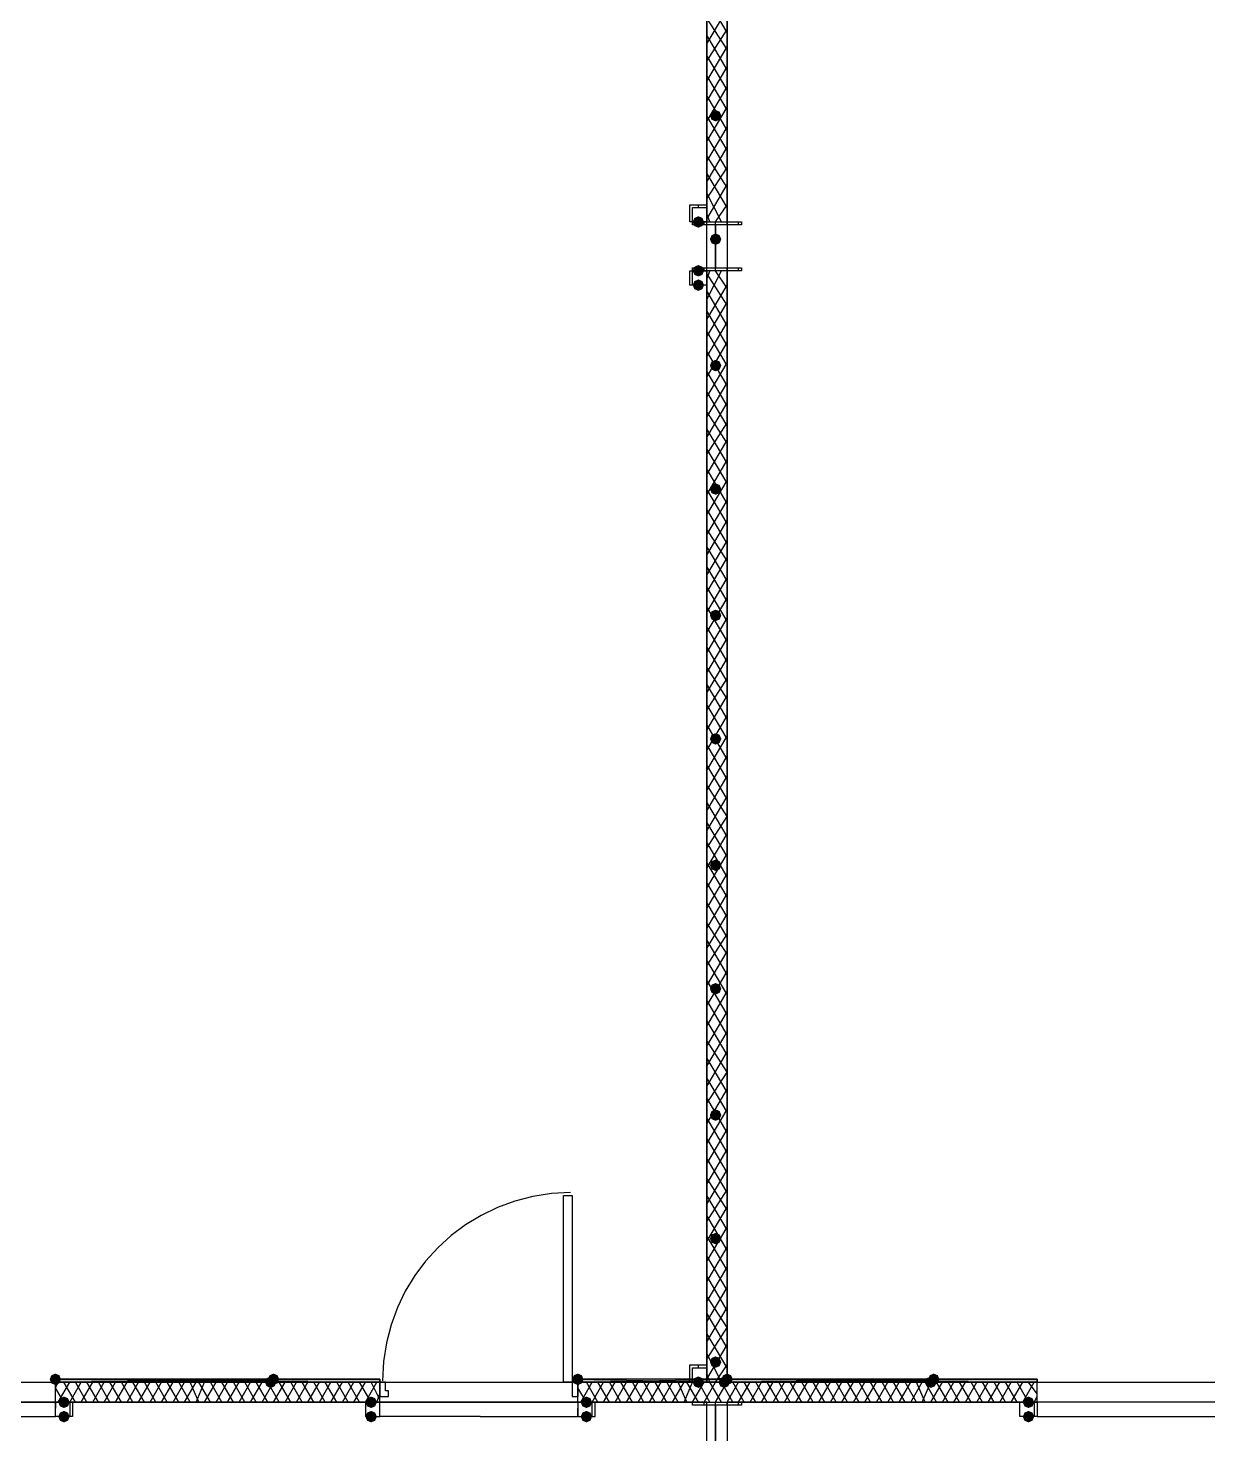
# Model space of a CAD drawing. Header units: millimetres. Extents: x 0 to 420, y 0 to 297.
# Drawn here: x 124.02 to 141.41, y 185.5 to 206.23 of the extents above; entities that cross this region are included whole.
import ezdxf

# ---------------------------------------------------------------- set-up
doc = ezdxf.new("R2010")
doc.units = ezdxf.units.MM
doc.layers.get('0').update_dxf_attribs({"linetype": 'CONTINUOUS'})

msp = doc.modelspace()

# ---------------------------------------------------------------- hatches: boundary and pattern name
at = {"true_color": 0x000007}
for points in [[(134.239, 204.935667), (134.214129, 204.875871), (134.154333, 204.851), (134.094538, 204.875871), (134.069667, 204.935667), (134.094537, 204.995462), (134.154333, 205.020333), (134.214129, 204.995463)], [(133.985, 203.369333), (133.960129, 203.309537), (133.900333, 203.284667), (133.840538, 203.309537), (133.815667, 203.369333), (133.840537, 203.429129), (133.900333, 203.454), (133.960129, 203.429129)], [(134.239, 203.115333), (134.214129, 203.055537), (134.154333, 203.030667), (134.094538, 203.055537), (134.069667, 203.115333), (134.094537, 203.175129), (134.154333, 203.2), (134.214129, 203.175129)], [(133.985, 202.649667), (133.960129, 202.589871), (133.900333, 202.565), (133.840538, 202.589871), (133.815667, 202.649667), (133.840537, 202.709462), (133.900333, 202.734333), (133.960129, 202.709463)], [(133.985, 202.438), (133.960129, 202.378204), (133.900333, 202.353333), (133.840538, 202.378204), (133.815667, 202.438), (133.840537, 202.497796), (133.900333, 202.522667), (133.960129, 202.497796)], [(134.239, 201.252667), (134.214129, 201.192871), (134.154333, 201.168), (134.094538, 201.192871), (134.069667, 201.252667), (134.094537, 201.312462), (134.154333, 201.337333), (134.214129, 201.312463)], [(134.239, 199.432333), (134.214129, 199.372537), (134.154333, 199.347667), (134.094538, 199.372537), (134.069667, 199.432333), (134.094537, 199.492129), (134.154333, 199.517), (134.214129, 199.492129)], [(134.239, 197.569667), (134.214129, 197.509871), (134.154333, 197.485), (134.094538, 197.509871), (134.069667, 197.569667), (134.094537, 197.629462), (134.154333, 197.654333), (134.214129, 197.629463)], [(134.239, 195.749333), (134.214129, 195.689537), (134.154333, 195.664667), (134.094538, 195.689537), (134.069667, 195.749333), (134.094537, 195.809129), (134.154333, 195.834), (134.214129, 195.809129)], [(134.239, 193.886667), (134.214129, 193.826871), (134.154333, 193.802), (134.094538, 193.826871), (134.069667, 193.886667), (134.094537, 193.946462), (134.154333, 193.971333), (134.214129, 193.946463)], [(134.239, 192.066333), (134.214129, 192.006537), (134.154333, 191.981667), (134.094538, 192.006537), (134.069667, 192.066333), (134.094537, 192.126129), (134.154333, 192.151), (134.214129, 192.126129)], [(134.239, 190.203667), (134.214129, 190.143871), (134.154333, 190.119), (134.094538, 190.143871), (134.069667, 190.203667), (134.094537, 190.263462), (134.154333, 190.288333), (134.214129, 190.263463)], [(134.239, 188.383333), (134.214129, 188.323537), (134.154333, 188.298667), (134.094538, 188.323537), (134.069667, 188.383333), (134.094537, 188.443129), (134.154333, 188.468), (134.214129, 188.443129)], [(134.239, 186.563), (134.214129, 186.503204), (134.154333, 186.478333), (134.094538, 186.503204), (134.069667, 186.563), (134.094537, 186.622796), (134.154333, 186.647667), (134.214129, 186.622796)], [(133.985, 186.266667), (133.960129, 186.206871), (133.900333, 186.182), (133.840538, 186.206871), (133.815667, 186.266667), (133.840537, 186.326462), (133.900333, 186.351333), (133.960129, 186.326463)], [(124.629333, 185.970333), (124.604462, 185.910537), (124.544667, 185.885667), (124.484871, 185.910537), (124.46, 185.970333), (124.484871, 186.030129), (124.544667, 186.055), (124.604462, 186.030129)], [(129.159, 185.970333), (129.134129, 185.910537), (129.074333, 185.885667), (129.014538, 185.910537), (128.989667, 185.970333), (129.014537, 186.030129), (129.074333, 186.055), (129.134129, 186.030129)], [(132.334, 185.970333), (132.309129, 185.910537), (132.249333, 185.885667), (132.189538, 185.910537), (132.164667, 185.970333), (132.189537, 186.030129), (132.249333, 186.055), (132.309129, 186.030129)], [(138.853333, 185.970333), (138.828463, 185.910537), (138.768667, 185.885667), (138.708871, 185.910537), (138.684, 185.970333), (138.708871, 186.030129), (138.768667, 186.055), (138.828462, 186.030129)], [(124.629333, 185.758667), (124.604462, 185.698871), (124.544667, 185.674), (124.484871, 185.698871), (124.46, 185.758667), (124.484871, 185.818462), (124.544667, 185.843333), (124.604462, 185.818463)], [(129.159, 185.758667), (129.134129, 185.698871), (129.074333, 185.674), (129.014538, 185.698871), (128.989667, 185.758667), (129.014537, 185.818462), (129.074333, 185.843333), (129.134129, 185.818463)], [(132.334, 185.758667), (132.309129, 185.698871), (132.249333, 185.674), (132.189538, 185.698871), (132.164667, 185.758667), (132.189537, 185.818462), (132.249333, 185.843333), (132.309129, 185.818463)], [(138.853333, 185.758667), (138.828463, 185.698871), (138.768667, 185.674), (138.708871, 185.698871), (138.684, 185.758667), (138.708871, 185.818462), (138.768667, 185.843333), (138.828462, 185.818463)]]:
    msp.add_hatch(color=0, dxfattribs=at).paths.add_polyline_path(points, flags=0)
at = {"true_color": 0x0000fe}
for points in [[(124.502333, 186.309), (124.477463, 186.249204), (124.417667, 186.224333), (124.357871, 186.249204), (124.333, 186.309), (124.357871, 186.368796), (124.417667, 186.393667), (124.477462, 186.368796)], [(124.502333, 186.309), (124.477463, 186.249204), (124.417667, 186.224333), (124.357871, 186.249204), (124.333, 186.309), (124.357871, 186.368796), (124.417667, 186.393667), (124.477462, 186.368796)], [(127.677333, 186.266667), (127.652463, 186.206871), (127.592667, 186.182), (127.532871, 186.206871), (127.508, 186.266667), (127.532871, 186.326462), (127.592667, 186.351333), (127.652462, 186.326463)], [(127.719667, 186.309), (127.694796, 186.249204), (127.635, 186.224333), (127.575204, 186.249204), (127.550333, 186.309), (127.575204, 186.368796), (127.635, 186.393667), (127.694796, 186.368796)], [(132.207, 186.309), (132.182129, 186.249204), (132.122333, 186.224333), (132.062538, 186.249204), (132.037667, 186.309), (132.062537, 186.368796), (132.122333, 186.393667), (132.182129, 186.368796)], [(134.366, 186.266667), (134.341129, 186.206871), (134.281333, 186.182), (134.221538, 186.206871), (134.196667, 186.266667), (134.221537, 186.326462), (134.281333, 186.351333), (134.341129, 186.326463)], [(134.366, 186.266667), (134.341129, 186.206871), (134.281333, 186.182), (134.221538, 186.206871), (134.196667, 186.266667), (134.221537, 186.326462), (134.281333, 186.351333), (134.341129, 186.326463)], [(134.408333, 186.309), (134.383463, 186.249204), (134.323667, 186.224333), (134.263871, 186.249204), (134.239, 186.309), (134.263871, 186.368796), (134.323667, 186.393667), (134.383462, 186.368796)], [(137.414, 186.266667), (137.389129, 186.206871), (137.329333, 186.182), (137.269538, 186.206871), (137.244667, 186.266667), (137.269537, 186.326462), (137.329333, 186.351333), (137.389129, 186.326463)], [(137.456333, 186.309), (137.431463, 186.249204), (137.371667, 186.224333), (137.311871, 186.249204), (137.287, 186.309), (137.311871, 186.368796), (137.371667, 186.393667), (137.431462, 186.368796)]]:
    msp.add_hatch(color=0, dxfattribs=at).paths.add_polyline_path(points, flags=0)
at = {"true_color": 0x000007}
h = msp.add_hatch(color=0, dxfattribs=at)
h.paths.add_polyline_path([(129.201333, 186.309), (124.417667, 186.309), (129.201333, 186.266667)], flags=0)
h.paths.add_polyline_path([(124.417667, 186.309), (129.201333, 186.266667), (124.417667, 186.266667)], flags=0)
h = msp.add_hatch(color=0, dxfattribs=at)
h.paths.add_polyline_path([(134.281333, 186.309), (132.122333, 186.309), (134.281333, 186.266667)], flags=0)
h.paths.add_polyline_path([(132.122333, 186.309), (134.281333, 186.266667), (132.122333, 186.266667)], flags=0)
h = msp.add_hatch(color=0, dxfattribs=at)
h.paths.add_polyline_path([(138.895667, 186.309), (134.323667, 186.309), (138.895667, 186.266667)], flags=0)
h.paths.add_polyline_path([(134.323667, 186.309), (138.895667, 186.266667), (134.323667, 186.266667)], flags=0)

# ---------------------------------------------------------------- linework, layer by layer
at = {"color": 0, "true_color": 0x000007}
for points in [[(104.817333, 214.672333), (104.817333, 186.266667), (134.027333, 186.266667), (134.027333, 220.768333), (121.623667, 220.768333), (121.623667, 214.672333)], [(134.323667, 220.768333), (134.323667, 186.266667), (151.426333, 186.266667), (151.426333, 220.768333)], [(134.027333, 220.048667), (134.027333, 203.369333), (134.323667, 203.369333), (134.323667, 220.048667)], [(134.027333, 203.369333), (133.815667, 203.369333), (133.815667, 203.581), (134.027333, 203.581), (134.027333, 203.369333), (133.773333, 203.369333), (133.773333, 203.623333), (134.027333, 203.623333)], [(134.535333, 202.649667), (133.815667, 202.649667), (133.815667, 202.692), (134.154333, 202.692), (134.154333, 203.327), (133.815667, 203.327), (133.815667, 203.369333), (134.535333, 203.369333), (134.535333, 203.327), (134.154333, 203.327), (134.154333, 202.692), (134.535333, 202.692)], [(134.027333, 202.438), (133.815667, 202.438), (133.815667, 202.649667), (134.027333, 202.649667), (134.027333, 202.438), (133.773333, 202.438), (133.773333, 202.649667), (134.027333, 202.649667)], [(132.037667, 189.018333), (132.037667, 186.266667), (131.910667, 186.266667), (131.910667, 189.018333)], [(134.027333, 186.266667), (133.815667, 186.266667), (133.815667, 186.478333), (134.027333, 186.478333), (134.027333, 186.266667), (133.773333, 186.266667), (133.773333, 186.520667), (134.027333, 186.520667)], [(129.201333, 186.309), (124.417667, 186.309), (129.201333, 186.266667)], [(124.417667, 186.309), (129.201333, 186.266667), (124.417667, 186.266667)], [(129.201333, 186.309), (129.201333, 186.266667), (124.417667, 186.266667), (124.417667, 186.309), (129.201333, 186.309), (124.417667, 186.309), (124.417667, 186.266667), (129.201333, 186.266667)], [(134.281333, 186.309), (132.122333, 186.309), (134.281333, 186.266667)], [(132.122333, 186.309), (134.281333, 186.266667), (132.122333, 186.266667)], [(132.122333, 186.266667), (134.281333, 186.266667), (134.281333, 186.309), (132.122333, 186.309)], [(132.122333, 186.266667), (134.281333, 186.266667), (134.281333, 186.309), (132.122333, 186.309)], [(138.895667, 186.309), (134.323667, 186.309), (138.895667, 186.266667)], [(134.323667, 186.309), (138.895667, 186.266667), (134.323667, 186.266667)], [(138.895667, 186.309), (138.895667, 186.266667), (134.323667, 186.266667), (134.323667, 186.309), (138.895667, 186.309), (134.323667, 186.309), (134.323667, 186.266667), (138.895667, 186.266667)], [(129.328333, 186.055), (129.328333, 186.139667), (129.286, 186.139667), (129.286, 186.266667), (129.201333, 186.266667), (129.201333, 186.055)], [(129.201333, 186.266667), (129.201333, 186.055)], [(132.122333, 186.055), (132.122333, 186.266667), (132.037667, 186.266667), (132.037667, 186.139667), (132.037667, 186.055)], [(132.122333, 186.266667), (132.122333, 186.055)], [(134.027333, 174.836667), (134.027333, 185.970333), (117.432667, 185.970333), (117.432667, 174.836667)], [(128.989667, 185.758667), (129.201333, 185.758667), (129.201333, 185.970333), (128.989667, 185.970333), (128.989667, 185.758667), (129.201333, 185.758667), (129.201333, 185.970333), (128.989667, 185.970333)], [(134.535333, 185.250667), (133.815667, 185.250667), (133.815667, 185.293), (134.154333, 185.293), (134.154333, 185.928), (133.815667, 185.928), (133.815667, 185.970333), (134.535333, 185.970333), (134.535333, 185.928), (134.154333, 185.928), (134.154333, 185.293), (134.535333, 185.293)], [(134.323667, 185.970333), (134.323667, 174.836667), (151.426333, 174.836667), (151.426333, 185.970333)], [(138.641667, 185.970333), (138.853333, 185.970333), (138.853333, 185.758667), (138.641667, 185.758667), (138.641667, 185.970333), (138.895667, 185.970333), (138.895667, 185.758667), (138.641667, 185.758667)]]:
    msp.add_lwpolyline(points, close=True, dxfattribs=at)
for points in [[(134.323667, 206.163333), (134.027333, 206.671333)], [(134.027333, 205.994), (134.323667, 206.502)], [(134.323667, 205.909333), (134.027333, 206.375)], [(134.027333, 205.74), (134.323667, 206.205667)], [(134.323667, 205.613), (134.027333, 206.121)], [(134.027333, 205.443667), (134.323667, 205.951667)], [(134.323667, 205.316667), (134.027333, 205.824667)], [(134.027333, 205.147333), (134.323667, 205.655333)], [(134.323667, 205.020333), (134.027333, 205.528333)], [(134.027333, 204.851), (134.323667, 205.359)], [(134.323667, 204.724), (134.027333, 205.232)], [(134.027333, 204.554667), (134.323667, 205.062667)], [(134.323667, 204.427667), (134.027333, 204.935667)], [(134.027333, 204.258333), (134.323667, 204.766333)], [(134.323667, 204.131333), (134.027333, 204.639333)], [(134.027333, 203.962), (134.323667, 204.47)], [(134.323667, 203.877333), (134.027333, 204.343)], [(134.027333, 203.708), (134.323667, 204.173667)], [(134.323667, 203.581), (134.027333, 204.089)], [(134.027333, 203.411667), (134.323667, 203.919667)], [(134.239, 203.369333), (134.027333, 203.792667)], [(133.900333, 203.581), (133.900333, 203.623333)], [(134.069667, 203.369333), (134.027333, 203.496333)], [(134.154333, 203.369333), (134.323667, 203.623333)], [(133.815667, 203.327), (133.815667, 203.369333)], [(133.985, 203.327), (133.985, 203.369333)], [(134.154333, 202.649667), (134.154333, 203.369333)], [(134.323667, 203.327), (134.323667, 203.369333)], [(134.493, 203.327), (134.493, 203.369333)], [(133.815667, 202.649667), (133.815667, 202.692)], [(133.985, 202.649667), (133.985, 202.692)], [(134.323667, 202.649667), (134.323667, 202.692)], [(134.493, 202.649667), (134.493, 202.692)], [(134.027333, 202.522667), (134.069667, 202.649667)], [(134.027333, 202.226333), (134.239, 202.649667)], [(134.027333, 202.649667), (134.027333, 186.266667)], [(134.323667, 186.266667), (134.323667, 202.649667), (134.027333, 202.649667)], [(134.323667, 202.141667), (134.027333, 202.607333)], [(134.323667, 202.395667), (134.154333, 202.649667)], [(134.027333, 201.93), (134.323667, 202.438)], [(134.323667, 201.845333), (134.027333, 202.353333)], [(134.027333, 201.676), (134.323667, 202.184)], [(134.323667, 201.549), (134.027333, 202.057)], [(134.027333, 201.379667), (134.323667, 201.887667)], [(134.323667, 201.252667), (134.027333, 201.760667)], [(134.027333, 201.083333), (134.323667, 201.591333)], [(134.323667, 200.956333), (134.027333, 201.464333)], [(134.027333, 200.787), (134.323667, 201.295)], [(134.323667, 200.66), (134.027333, 201.168)], [(134.027333, 200.490667), (134.323667, 200.998667)], [(134.323667, 200.363667), (134.027333, 200.871667)], [(134.027333, 200.194333), (134.323667, 200.702333)], [(134.323667, 200.109667), (134.027333, 200.575333)], [(134.027333, 199.940333), (134.323667, 200.406)], [(134.323667, 199.813333), (134.027333, 200.321333)], [(134.027333, 199.644), (134.323667, 200.152)], [(134.323667, 199.517), (134.027333, 200.025)], [(134.027333, 199.347667), (134.323667, 199.855667)], [(134.323667, 199.220667), (134.027333, 199.728667)], [(134.027333, 199.051333), (134.323667, 199.559333)], [(134.323667, 198.924333), (134.027333, 199.432333)], [(134.027333, 198.755), (134.323667, 199.263)], [(134.323667, 198.628), (134.027333, 199.136)], [(134.027333, 198.458667), (134.323667, 198.966667)], [(134.323667, 198.374), (134.027333, 198.839667)], [(134.027333, 198.162333), (134.323667, 198.670333)], [(134.323667, 198.077667), (134.027333, 198.585667)], [(134.027333, 197.908333), (134.323667, 198.416333)], [(134.323667, 197.781333), (134.027333, 198.289333)], [(134.027333, 197.612), (134.323667, 198.12)], [(134.323667, 197.485), (134.027333, 197.993)], [(134.027333, 197.315667), (134.323667, 197.823667)], [(134.323667, 197.188667), (134.027333, 197.696667)], [(134.027333, 197.019333), (134.323667, 197.527333)], [(134.323667, 196.892333), (134.027333, 197.400333)], [(134.027333, 196.723), (134.323667, 197.231)], [(134.323667, 196.596), (134.027333, 197.104)], [(134.027333, 196.426667), (134.323667, 196.934667)], [(134.323667, 196.342), (134.027333, 196.807667)], [(134.027333, 196.172667), (134.323667, 196.638333)], [(134.323667, 196.045667), (134.027333, 196.553667)], [(134.027333, 195.876333), (134.323667, 196.384333)], [(134.323667, 195.749333), (134.027333, 196.257333)], [(134.027333, 195.58), (134.323667, 196.088)], [(134.323667, 195.453), (134.027333, 195.961)], [(134.027333, 195.283667), (134.323667, 195.791667)], [(134.323667, 195.156667), (134.027333, 195.664667)], [(134.027333, 194.987333), (134.323667, 195.495333)], [(134.323667, 194.860333), (134.027333, 195.368333)], [(134.027333, 194.691), (134.323667, 195.199)], [(134.323667, 194.606333), (134.027333, 195.072)], [(134.027333, 194.394667), (134.323667, 194.902667)], [(134.323667, 194.31), (134.027333, 194.818)], [(134.027333, 194.140667), (134.323667, 194.606333)], [(134.323667, 194.013667), (134.027333, 194.521667)], [(134.027333, 193.844333), (134.323667, 194.352333)], [(134.323667, 193.717333), (134.027333, 194.225333)], [(134.027333, 193.548), (134.323667, 194.056)], [(134.323667, 193.421), (134.027333, 193.929)], [(134.027333, 193.251667), (134.323667, 193.759667)], [(134.323667, 193.124667), (134.027333, 193.632667)], [(134.027333, 192.955333), (134.323667, 193.463333)], [(134.323667, 192.828333), (134.027333, 193.336333)], [(134.027333, 192.659), (134.323667, 193.167)], [(134.323667, 192.574333), (134.027333, 193.04)], [(134.027333, 192.405), (134.323667, 192.870667)], [(134.323667, 192.278), (134.027333, 192.786)], [(134.027333, 192.108667), (134.323667, 192.616667)], [(134.323667, 191.981667), (134.027333, 192.489667)], [(134.027333, 191.812333), (134.323667, 192.320333)], [(134.323667, 191.685333), (134.027333, 192.193333)], [(134.027333, 191.516), (134.323667, 192.024)], [(134.323667, 191.389), (134.027333, 191.897)], [(134.027333, 191.219667), (134.323667, 191.727667)], [(134.323667, 191.092667), (134.027333, 191.600667)], [(134.027333, 190.923333), (134.323667, 191.431333)], [(134.323667, 190.838667), (134.027333, 191.304333)], [(134.027333, 190.627), (134.323667, 191.135)], [(134.323667, 190.542333), (134.027333, 191.050333)], [(134.027333, 190.373), (134.323667, 190.838667)], [(134.323667, 190.246), (134.027333, 190.754)], [(134.027333, 190.076667), (134.323667, 190.584667)], [(134.323667, 189.949667), (134.027333, 190.457667)], [(134.027333, 189.780333), (134.323667, 190.288333)], [(134.323667, 189.653333), (134.027333, 190.161333)], [(134.027333, 189.484), (134.323667, 189.992)], [(134.323667, 189.357), (134.027333, 189.865)], [(134.027333, 189.187667), (134.323667, 189.695667)], [(134.323667, 189.060667), (134.027333, 189.568667)], [(134.027333, 188.891333), (134.323667, 189.399333)], [(134.323667, 188.806667), (134.027333, 189.272333)], [(132.0165, 189.060667), (131.732991, 189.046351), (131.457673, 189.004333), (131.191939, 188.936007), (130.937182, 188.842766), (130.694796, 188.726004), (130.466176, 188.587114), (130.252714, 188.427491), (130.055805, 188.248528), (129.876842, 188.051619), (129.717219, 187.838157), (129.57833, 187.609537), (129.461568, 187.367151), (129.368326, 187.112395), (129.3, 186.84666), (129.257982, 186.571342), (129.243667, 186.287833)], [(134.027333, 188.637333), (134.323667, 189.103)], [(134.323667, 188.510333), (134.027333, 189.018333)], [(134.027333, 188.341), (134.323667, 188.849)], [(134.323667, 188.214), (134.027333, 188.722)], [(134.027333, 188.044667), (134.323667, 188.552667)], [(134.323667, 187.917667), (134.027333, 188.425667)], [(134.027333, 187.748333), (134.323667, 188.256333)], [(134.323667, 187.621333), (134.027333, 188.129333)], [(134.027333, 187.452), (134.323667, 187.96)], [(134.323667, 187.325), (134.027333, 187.833)], [(134.027333, 187.155667), (134.323667, 187.663667)], [(134.323667, 187.071), (134.027333, 187.536667)], [(134.027333, 186.859333), (134.323667, 187.367333)], [(134.323667, 186.774667), (134.027333, 187.282667)], [(134.027333, 186.605333), (134.323667, 187.071)], [(134.323667, 186.478333), (134.027333, 186.986333)], [(134.027333, 186.309), (134.323667, 186.817)], [(133.900333, 186.478333), (133.900333, 186.520667)], [(134.239, 186.266667), (134.027333, 186.69)], [(134.154333, 186.266667), (134.323667, 186.520667)], [(129.201333, 186.309), (124.417667, 186.309), (129.201333, 186.309), (124.417667, 186.266667)], [(134.281333, 186.266667), (132.122333, 186.266667), (134.281333, 186.309), (132.122333, 186.309)], [(134.069667, 186.266667), (134.027333, 186.393667)], [(138.895667, 186.309), (134.323667, 186.309), (138.895667, 186.309), (134.323667, 186.266667)], [(124.417667, 186.182), (124.46, 186.266667)], [(124.417667, 185.970333), (124.417667, 186.266667)], [(124.417667, 185.970333), (124.417667, 186.266667)], [(129.201333, 186.266667), (124.417667, 186.266667)], [(124.544667, 185.970333), (124.417667, 186.182)], [(124.46, 185.970333), (124.629333, 186.266667)], [(124.714, 185.970333), (124.544667, 186.266667)], [(124.629333, 185.970333), (124.798667, 186.266667)], [(124.883333, 185.970333), (124.714, 186.266667)], [(124.798667, 185.970333), (124.968, 186.266667)], [(125.052667, 185.970333), (124.883333, 186.266667)], [(124.968, 185.970333), (125.137333, 186.266667)], [(125.222, 185.970333), (125.052667, 186.266667)], [(125.137333, 185.970333), (125.306667, 186.266667)], [(125.391333, 185.970333), (125.222, 186.266667)], [(125.306667, 185.970333), (125.476, 186.266667)], [(125.560667, 185.970333), (125.391333, 186.266667)], [(125.476, 185.970333), (125.645333, 186.266667)], [(125.73, 185.970333), (125.560667, 186.266667)], [(125.645333, 185.970333), (125.814667, 186.266667)], [(125.899333, 185.970333), (125.73, 186.266667)], [(125.814667, 185.970333), (125.984, 186.266667)], [(126.068667, 185.970333), (125.899333, 186.266667)], [(125.984, 185.970333), (126.153333, 186.266667)], [(126.238, 185.970333), (126.068667, 186.266667)], [(126.153333, 185.970333), (126.322667, 186.266667)], [(126.407333, 185.970333), (126.238, 186.266667)], [(126.322667, 185.970333), (126.492, 186.266667)], [(126.534333, 185.970333), (126.407333, 186.266667)], [(126.492, 185.970333), (126.619, 186.266667)], [(126.703667, 185.970333), (126.534333, 186.266667)], [(126.619, 185.970333), (126.788333, 186.266667)], [(126.873, 185.970333), (126.703667, 186.266667)], [(126.788333, 185.970333), (126.957667, 186.266667)], [(127.042333, 185.970333), (126.873, 186.266667)], [(126.957667, 185.970333), (127.127, 186.266667)], [(127.211667, 185.970333), (127.042333, 186.266667)], [(127.127, 185.970333), (127.296333, 186.266667)], [(127.381, 185.970333), (127.211667, 186.266667)], [(127.296333, 185.970333), (127.465667, 186.266667)], [(127.550333, 185.970333), (127.381, 186.266667)], [(127.465667, 185.970333), (127.635, 186.266667)], [(127.719667, 185.970333), (127.550333, 186.266667)], [(127.635, 185.970333), (127.804333, 186.266667)], [(127.889, 185.970333), (127.719667, 186.266667)], [(127.804333, 185.970333), (127.973667, 186.266667)], [(128.058333, 185.970333), (127.889, 186.266667)], [(127.973667, 185.970333), (128.143, 186.266667)], [(128.227667, 185.970333), (128.058333, 186.266667)], [(128.143, 185.970333), (128.312333, 186.266667)], [(128.397, 185.970333), (128.227667, 186.266667)], [(128.312333, 185.970333), (128.481667, 186.266667)], [(128.566333, 185.970333), (128.397, 186.266667)], [(128.481667, 185.970333), (128.651, 186.266667)], [(128.735667, 185.970333), (128.566333, 186.266667)], [(128.651, 185.970333), (128.820333, 186.266667)], [(128.905, 185.970333), (128.735667, 186.266667)], [(128.820333, 185.970333), (128.989667, 186.266667)], [(129.074333, 185.970333), (128.905, 186.266667)], [(128.989667, 185.970333), (129.159, 186.266667)], [(129.201333, 186.012667), (129.074333, 186.266667)], [(129.159, 185.970333), (129.201333, 186.097333)], [(129.201333, 185.970333), (129.201333, 186.055), (129.201333, 186.266667)], [(132.122333, 186.224333), (132.164667, 186.266667)], [(132.122333, 185.970333), (132.122333, 186.055), (132.122333, 186.266667)], [(134.027333, 186.266667), (132.122333, 186.266667)], [(132.249333, 185.970333), (132.122333, 186.182)], [(132.164667, 185.970333), (132.334, 186.266667)], [(132.418667, 185.970333), (132.249333, 186.266667)], [(132.334, 185.970333), (132.503333, 186.266667)], [(132.588, 185.970333), (132.418667, 186.266667)], [(132.503333, 185.970333), (132.672667, 186.266667)], [(132.757333, 185.970333), (132.588, 186.266667)], [(132.672667, 185.970333), (132.842, 186.266667)], [(132.926667, 185.970333), (132.757333, 186.266667)], [(132.842, 185.970333), (133.011333, 186.266667)], [(133.096, 185.970333), (132.926667, 186.266667)], [(133.011333, 185.970333), (133.180667, 186.266667)], [(133.265333, 185.970333), (133.096, 186.266667)], [(133.180667, 185.970333), (133.35, 186.266667)], [(133.434667, 185.970333), (133.265333, 186.266667)], [(133.35, 185.970333), (133.519333, 186.266667)], [(133.604, 185.970333), (133.434667, 186.266667)], [(133.519333, 185.970333), (133.688667, 186.266667)], [(133.731, 185.970333), (133.604, 186.266667)], [(133.688667, 185.970333), (133.815667, 186.266667)], [(133.900333, 185.970333), (133.731, 186.266667)], [(133.815667, 185.970333), (133.985, 186.266667)], [(134.069667, 185.970333), (133.900333, 186.266667)], [(133.985, 185.970333), (134.154333, 186.266667)], [(134.239, 185.970333), (134.069667, 186.266667)], [(134.154333, 185.970333), (134.323667, 186.266667)], [(134.408333, 185.970333), (134.239, 186.266667)], [(134.323667, 185.970333), (134.493, 186.266667)], [(138.895667, 186.266667), (134.323667, 186.266667)], [(134.577667, 185.970333), (134.408333, 186.266667)], [(134.493, 185.970333), (134.662333, 186.266667)], [(134.747, 185.970333), (134.577667, 186.266667)], [(134.662333, 185.970333), (134.831667, 186.266667)], [(134.916333, 185.970333), (134.747, 186.266667)], [(134.831667, 185.970333), (135.001, 186.266667)], [(135.085667, 185.970333), (134.916333, 186.266667)], [(135.001, 185.970333), (135.170333, 186.266667)], [(135.255, 185.970333), (135.085667, 186.266667)], [(135.170333, 185.970333), (135.339667, 186.266667)], [(135.424333, 185.970333), (135.255, 186.266667)], [(135.339667, 185.970333), (135.509, 186.266667)], [(135.593667, 185.970333), (135.424333, 186.266667)], [(135.509, 185.970333), (135.678333, 186.266667)], [(135.763, 185.970333), (135.593667, 186.266667)], [(135.678333, 185.970333), (135.847667, 186.266667)], [(135.932333, 185.970333), (135.763, 186.266667)], [(135.847667, 185.970333), (136.017, 186.266667)], [(136.101667, 185.970333), (135.932333, 186.266667)], [(136.017, 185.970333), (136.186333, 186.266667)], [(136.271, 185.970333), (136.101667, 186.266667)], [(136.186333, 185.970333), (136.355667, 186.266667)], [(136.440333, 185.970333), (136.271, 186.266667)], [(136.355667, 185.970333), (136.525, 186.266667)], [(136.609667, 185.970333), (136.440333, 186.266667)], [(136.525, 185.970333), (136.694333, 186.266667)], [(136.779, 185.970333), (136.609667, 186.266667)], [(136.694333, 185.970333), (136.863667, 186.266667)], [(136.948333, 185.970333), (136.779, 186.266667)], [(136.863667, 185.970333), (137.033, 186.266667)], [(137.117667, 185.970333), (136.948333, 186.266667)], [(137.033, 185.970333), (137.202333, 186.266667)], [(137.244667, 185.970333), (137.117667, 186.266667)], [(137.202333, 185.970333), (137.329333, 186.266667)], [(137.414, 185.970333), (137.244667, 186.266667)], [(137.329333, 185.970333), (137.498667, 186.266667)], [(137.583333, 185.970333), (137.414, 186.266667)], [(137.498667, 185.970333), (137.668, 186.266667)], [(137.752667, 185.970333), (137.583333, 186.266667)], [(137.668, 185.970333), (137.837333, 186.266667)], [(137.922, 185.970333), (137.752667, 186.266667)], [(137.837333, 185.970333), (138.006667, 186.266667)], [(138.091333, 185.970333), (137.922, 186.266667)], [(138.006667, 185.970333), (138.176, 186.266667)], [(138.260667, 185.970333), (138.091333, 186.266667)], [(138.176, 185.970333), (138.345333, 186.266667)], [(138.43, 185.970333), (138.260667, 186.266667)], [(138.345333, 185.970333), (138.514667, 186.266667)], [(138.599333, 185.970333), (138.43, 186.266667)], [(138.514667, 185.970333), (138.684, 186.266667)], [(138.768667, 185.970333), (138.599333, 186.266667)], [(138.684, 185.970333), (138.853333, 186.266667)], [(138.895667, 186.097333), (138.768667, 186.266667)], [(138.895667, 185.970333), (138.895667, 186.266667)], [(138.895667, 185.970333), (138.895667, 186.266667)], [(122.258667, 185.970333), (124.417667, 185.970333), (124.629333, 185.970333), (124.629333, 185.758667), (124.417667, 185.758667), (124.417667, 185.970333), (124.671667, 185.970333), (124.671667, 185.758667), (124.417667, 185.758667), (124.417667, 185.970333), (124.417667, 185.885667)], [(122.258667, 185.758667), (124.417667, 185.758667), (124.417667, 185.885667)], [(124.417667, 185.970333), (129.201333, 185.970333)], [(129.201333, 185.970333), (129.201333, 186.055)], [(129.201333, 185.885667), (129.201333, 185.970333), (130.683, 185.970333)], [(130.683, 185.758667), (129.201333, 185.758667), (129.201333, 185.885667)], [(130.683, 185.758667), (132.122333, 185.758667), (132.334, 185.758667), (132.334, 185.970333), (132.122333, 185.970333), (132.122333, 185.758667), (132.376333, 185.758667), (132.376333, 185.970333), (132.122333, 185.970333), (132.122333, 185.758667), (132.122333, 185.885667)], [(130.683, 185.970333), (132.122333, 185.970333), (132.122333, 185.885667)], [(132.122333, 185.970333), (132.122333, 186.055)], [(132.122333, 185.970333), (138.895667, 185.970333)], [(133.815667, 185.928), (133.815667, 185.970333)], [(133.985, 185.928), (133.985, 185.970333)], [(134.154333, 185.250667), (134.154333, 185.970333)], [(134.323667, 185.928), (134.323667, 185.970333)], [(134.493, 185.928), (134.493, 185.970333)], [(138.853333, 185.970333), (138.895667, 186.055)], [(141.054667, 185.970333), (138.895667, 185.970333), (138.895667, 185.885667)], [(138.895667, 185.885667), (138.895667, 185.758667), (141.054667, 185.758667)], [(143.213667, 185.885667), (143.213667, 185.970333), (141.054667, 185.970333)], [(141.054667, 185.758667), (143.213667, 185.758667), (143.213667, 185.885667)]]:
    msp.add_lwpolyline(points, dxfattribs=at)

doc.saveas('drawing.dxf')
